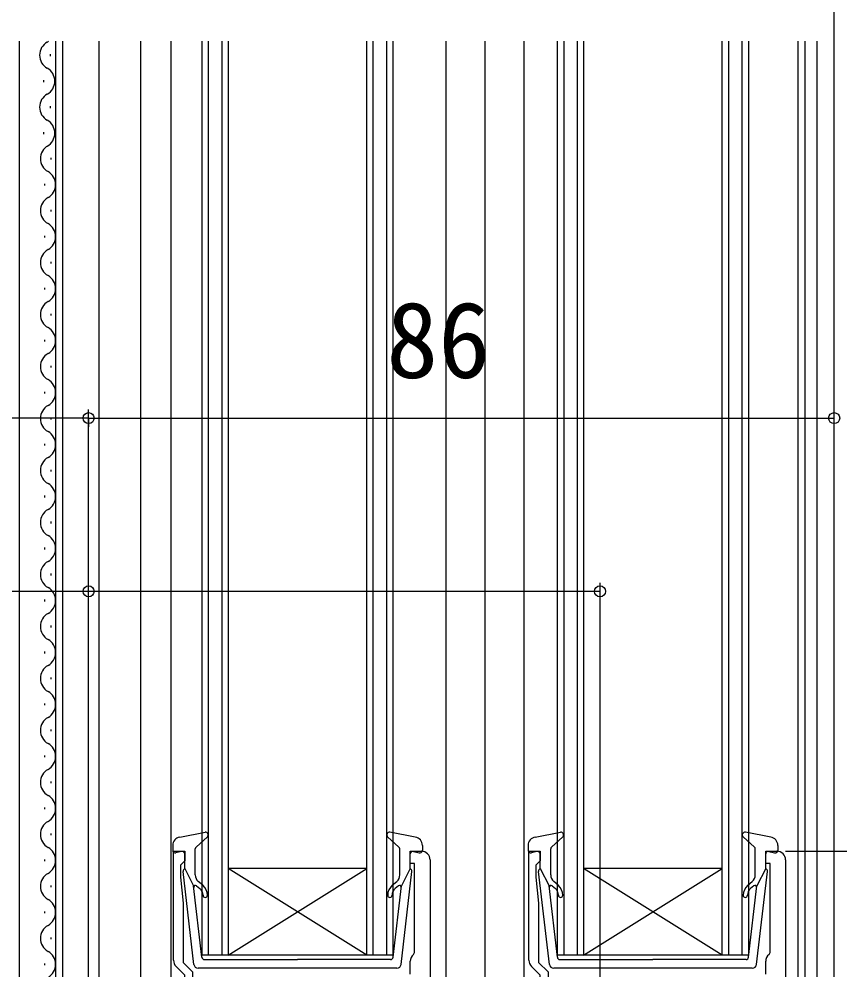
# Model space of a CAD drawing. Units: millimetres, scale not verified. Extents: x -525 to 525, y -783 to 778.
# Drawn here: x -194.3 to -99.6, y -24.4 to 85.4 of the extents above; entities that cross this region are included whole.
import ezdxf
from ezdxf.enums import TextEntityAlignment as Align

# ---------------------------------------------------------------- set-up
doc = ezdxf.new("R2010")
doc.units = ezdxf.units.MM
doc.header["$LTSCALE"] = 4
for name, color, linetype in [('0-2_YKK_11', 7, 'Continuous'), ('0-4_YKK_12', 2, 'Continuous'), ('0-5_YKK_13', 4, 'Continuous'), ('0-7_YKK_D', 6, 'Continuous')]:
    doc.layers.add(name, color=color, linetype=linetype)
doc.styles.add('ＭＳ ゴシック', font='')
doc.styles.get('ＭＳ ゴシック').set_extended_font_data('MS Gothic')

msp = doc.modelspace()

# ---------------------------------------------------------------- linework, layer by layer
at = {"layer": '0-2_YKK_11'}
for p, q in [((-146.899, -11.7), (-146.899, -54.7)), ((-105.899, -11.7), (-105.899, -54.7)), ((-149.199, -24.9), (-149.199, -23.4)), ((-108.199, -24.9), (-108.199, -23.4))]:
    msp.add_line(p, q, dxfattribs=at)
for points in [[(-176.499, -23.286), (-176.499, -10.7), (-175.199, -10.7), (-175.199, -11.8), (-175.499, -12.1), (-175.699, -12.3), (-175.699, -13.7), (-175.399, -16.7), (-175.399, -23.527), (-174.299, -24.627), (-174.299, -29.3)], [(-148.814, -22.612), (-148.699, -22.375), (-148.699, -12.1), (-149.199, -12.1), (-149.199, -10.7), (-147.899, -10.7)], [(-135.499, -23.286), (-135.499, -10.7), (-134.199, -10.7), (-134.199, -11.8), (-134.499, -12.1), (-134.699, -12.3), (-134.699, -13.7), (-134.399, -16.7), (-134.399, -23.527), (-133.299, -24.627), (-133.299, -29.3)], [(-107.814, -22.612), (-107.699, -22.375), (-107.699, -12.1), (-108.199, -12.1), (-108.199, -10.7), (-106.899, -10.7)], [(-175.199, -54.7), (-175.199, -30.3), (-175.199, -25), (-176.206, -23.993)], [(-134.199, -54.7), (-134.199, -30.3), (-134.199, -25), (-135.206, -23.993)]]:
    msp.add_lwpolyline(points, dxfattribs=at)
for centre, start, end in [((-147.899, -11.7), 359.99998, 90.00002), ((-106.899, -11.7), 359.99998, 90.00002), ((-148.199, -23.4), 127.97988, 180.00004), ((-107.199, -23.4), 127.97988, 180.00004), ((-175.499, -23.286), 179.99998, 224.99997), ((-134.499, -23.286), 179.99998, 224.99997)]:
    msp.add_arc(centre, 1, start, end, dxfattribs=at)
at = {"layer": '0-4_YKK_12'}
for p, q in [((-194.299, 82.8), (-194.299, -72.7)), ((-190.099, 82.8), (-190.099, -37.2)), ((-189.299, 82.8), (-189.299, -37.2)), ((-185.099, 82.8), (-185.099, -37.2)), ((-180.299, 82.8), (-180.299, -72.7)), ((-176.799, 82.8), (-176.799, -54.7)), ((-172.499, 82.8), (-172.499, -22.7)), ((-170.899, -22.7), (-170.899, 82.8)), ((-153.499, 82.8), (-153.499, -22.7)), ((-151.899, -22.7), (-151.899, 82.8)), ((-145.099, 82.8), (-145.099, -32.481)), ((-140.599, 82.8), (-140.599, -54.7)), ((-136.099, 82.8), (-136.099, -54.7)), ((-131.499, 82.8), (-131.499, -22.7)), ((-129.899, -22.7), (-129.899, 82.8)), ((-112.499, 82.8), (-112.499, -22.7)), ((-110.899, -22.7), (-110.899, 82.8)), ((-104.499, 82.8), (-104.499, -54.7)), ((-103.699, 82.8), (-103.699, -48.7)), ((-102.299, 82.8), (-102.299, -48.7)), ((-190.693, 81.093), (-190.693, 81.293)), ((-191.453, 78.093), (-191.453, 78.293)), ((-190.693, 75.093), (-190.693, 75.293)), ((-191.453, 72.093), (-191.453, 72.293)), ((-190.599, 69.149), (-190.599, 69.349)), ((-191.359, 66.149), (-191.359, 66.349)), ((-190.599, 63.149), (-190.599, 63.349)), ((-191.359, 60.149), (-191.359, 60.349)), ((-190.599, 57.149), (-190.599, 57.349)), ((-191.359, 54.149), (-191.359, 54.349)), ((-190.599, 51.149), (-190.599, 51.349)), ((-191.359, 48.149), (-191.359, 48.349)), ((-190.599, 45.149), (-190.599, 45.349)), ((-191.359, 42.149), (-191.359, 42.349)), ((-190.599, 39.149), (-190.599, 39.349)), ((-191.359, 36.149), (-191.359, 36.349)), ((-190.599, 33.149), (-190.599, 33.349)), ((-191.359, 30.149), (-191.359, 30.349)), ((-190.599, 27.149), (-190.599, 27.349)), ((-191.359, 24.149), (-191.359, 24.349)), ((-190.599, 21.149), (-190.599, 21.349)), ((-191.359, 18.149), (-191.359, 18.349)), ((-190.599, 15.149), (-190.599, 15.349)), ((-191.359, 12.149), (-191.359, 12.349)), ((-190.599, 9.149), (-190.599, 9.349)), ((-191.359, 6.149), (-191.359, 6.349)), ((-190.599, 3.149), (-190.599, 3.349)), ((-191.359, 0.149), (-191.359, 0.349)), ((-190.599, -2.851), (-190.599, -2.651)), ((-191.359, -5.851), (-191.359, -5.651)), ((-190.599, -8.851), (-190.599, -8.651)), ((-191.359, -11.851), (-191.359, -11.651)), ((-154.199, -12.7), (-170.199, -12.7)), ((-154.199, -22.7), (-170.199, -12.7)), ((-170.199, -22.7), (-154.199, -12.7)), ((-113.199, -12.7), (-129.199, -12.7)), ((-113.199, -22.7), (-129.199, -12.7)), ((-129.199, -22.7), (-113.199, -12.7)), ((-190.599, -14.851), (-190.599, -14.651)), ((-191.359, -17.851), (-191.359, -17.651)), ((-190.599, -20.851), (-190.599, -20.651)), ((-154.199, -22.7), (-170.199, -22.7)), ((-113.199, -22.7), (-129.199, -22.7)), ((-191.359, -23.851), (-191.359, -23.651))]:
    msp.add_line(p, q, dxfattribs=at)
for points in [[(-170.199, 82.8), (-170.199, -22.7), (-173.199, -22.7), (-173.199, 82.8)], [(-151.199, 82.8), (-151.199, -22.7), (-154.199, -22.7), (-154.199, 82.8)], [(-129.199, 82.8), (-129.199, -22.7), (-132.199, -22.7), (-132.199, 82.8)], [(-110.199, 82.8), (-110.199, -22.7), (-113.199, -22.7), (-113.199, 82.8)]]:
    msp.add_lwpolyline(points, dxfattribs=at)
for centre, start, end in [((-190.234, 81.193), 119.20254, 240.79746), ((-191.911, 84.193), 299.20254, 305.85518), ((-191.911, 78.193), 299.20254, 60.79746), ((-190.234, 75.193), 119.20254, 240.79746), ((-191.911, 72.193), 299.20254, 60.79746), ((-190.14, 69.249), 119.20254, 240.79746), ((-191.817, 66.249), 299.20254, 60.79746), ((-190.14, 63.249), 119.20254, 240.79746), ((-191.817, 60.249), 299.20254, 60.79746), ((-190.14, 57.249), 119.20254, 240.79746), ((-191.817, 54.249), 299.20254, 60.79746), ((-190.14, 51.249), 119.20254, 240.79746), ((-191.817, 48.249), 299.20254, 60.79746), ((-190.14, 45.249), 119.20254, 240.79746), ((-191.817, 42.249), 299.20254, 60.79746), ((-190.14, 39.249), 119.20254, 240.79746), ((-191.817, 36.249), 299.20254, 60.79746), ((-190.14, 33.249), 119.20254, 240.79746), ((-191.817, 30.249), 299.20254, 60.79746), ((-190.14, 27.249), 119.20254, 240.79746), ((-191.817, 24.249), 299.20254, 60.79746), ((-190.14, 21.249), 119.20254, 240.79746), ((-191.817, 18.249), 299.20254, 60.79746), ((-190.14, 15.249), 119.20254, 240.79746), ((-191.817, 12.249), 299.20254, 60.79746), ((-190.14, 9.249), 119.20254, 240.79746), ((-191.817, 6.249), 299.20254, 60.79746), ((-190.14, 3.249), 119.20254, 240.79746), ((-191.817, 0.249), 299.20254, 60.79746), ((-190.14, -2.751), 119.20254, 240.79746), ((-191.817, -5.751), 299.20254, 60.79746), ((-190.14, -8.751), 119.20254, 240.79746), ((-191.817, -11.751), 299.20254, 60.79746), ((-190.14, -14.751), 119.20254, 240.79746), ((-191.817, -17.751), 299.20254, 60.79746), ((-190.14, -20.751), 119.20254, 240.79746), ((-191.817, -23.751), 299.20254, 60.79746)]:
    msp.add_arc(centre, 1.718, start, end, dxfattribs=at)
at = {"layer": '0-5_YKK_13'}
for p, q in [((-175.781, -9.052), (-172.853, -8.508)), ((-148.616, -9.052), (-151.544, -8.508)), ((-134.781, -9.052), (-131.853, -8.508)), ((-107.616, -9.052), (-110.544, -8.508)), ((-173.901, -10.214), (-172.596, -9.025)), ((-150.496, -10.214), (-151.801, -9.025)), ((-132.901, -10.214), (-131.596, -9.025)), ((-109.496, -10.214), (-110.801, -9.025)), ((-176.599, -10.035), (-176.599, -10.603)), ((-175.579, -10.714), (-176.218, -10.892)), ((-173.999, -13.437), (-173.999, -10.436)), ((-150.399, -13.437), (-150.399, -10.436)), ((-148.818, -10.714), (-148.179, -10.892)), ((-147.799, -10.035), (-147.799, -10.603)), ((-135.599, -10.035), (-135.599, -10.603)), ((-134.579, -10.714), (-135.218, -10.892)), ((-132.999, -13.437), (-132.999, -10.436)), ((-109.399, -13.437), (-109.399, -10.436)), ((-107.818, -10.714), (-107.179, -10.892)), ((-106.799, -10.035), (-106.799, -10.603)), ((-175.199, -12.703), (-175.199, -11.003)), ((-149.199, -12.703), (-149.199, -11.003)), ((-134.199, -12.703), (-134.199, -11.003)), ((-108.199, -12.703), (-108.199, -11.003)), ((-174.15, -23.761), (-175.397, -13.021)), ((-175.199, -12.703), (-174.185, -14.703)), ((-150.247, -23.761), (-149.001, -13.021)), ((-149.199, -12.703), (-150.212, -14.703)), ((-133.15, -23.761), (-134.397, -13.021)), ((-134.199, -12.703), (-133.185, -14.703)), ((-109.247, -23.761), (-108.001, -13.021)), ((-108.199, -12.703), (-109.212, -14.703)), ((-173.134, -14.628), (-173.641, -14.203)), ((-151.263, -14.628), (-150.756, -14.203)), ((-132.134, -14.628), (-132.641, -14.203)), ((-110.263, -14.628), (-109.756, -14.203)), ((-173.229, -22.938), (-174.185, -14.703)), ((-173.839, -14.69), (-173.456, -15.011)), ((-151.168, -22.938), (-150.212, -14.703)), ((-150.558, -14.69), (-150.941, -15.011)), ((-132.229, -22.938), (-133.185, -14.703)), ((-132.839, -14.69), (-132.456, -15.011)), ((-110.168, -22.938), (-109.212, -14.703)), ((-109.558, -14.69), (-109.941, -15.011)), ((-172.931, -23.203), (-162.199, -23.203)), ((-151.466, -23.203), (-162.199, -23.203)), ((-131.931, -23.203), (-121.199, -23.203)), ((-110.466, -23.203), (-121.199, -23.203)), ((-150.744, -24.203), (-173.653, -24.203)), ((-109.744, -24.203), (-132.653, -24.203))]:
    msp.add_line(p, q, dxfattribs=at)
for centre, radius, start, end in [((-172.799, -8.803), 0.3, 312.35531, 100.51214), ((-151.599, -8.803), 0.3, 79.48786, 227.64469), ((-131.799, -8.803), 0.3, 312.35531, 100.51214), ((-110.599, -8.803), 0.3, 79.48786, 227.64469), ((-175.599, -10.035), 1, 100.51214, 180), ((-148.799, -10.035), 1, 0, 79.48786), ((-134.599, -10.035), 1, 100.51214, 180), ((-107.799, -10.035), 1, 0, 79.48786), ((-176.299, -10.603), 0.3, 180, 285.56536), ((-175.499, -11.003), 0.3, 0, 105.56536), ((-173.699, -10.436), 0.3, 132.35531, 180), ((-150.699, -10.436), 0.3, 0, 47.64469), ((-148.899, -11.003), 0.3, 74.43464, 180), ((-148.099, -10.603), 0.3, 254.43464, 0), ((-135.299, -10.603), 0.3, 180, 285.56536), ((-134.499, -11.003), 0.3, 0, 105.56536), ((-132.699, -10.436), 0.3, 132.35531, 180), ((-109.699, -10.436), 0.3, 0, 47.64469), ((-107.899, -11.003), 0.3, 74.43464, 180), ((-107.099, -10.603), 0.3, 254.43464, 0), ((-175.099, -12.986), 0.3, 109.47122, 186.62089), ((-149.299, -12.986), 0.3, 353.37911, 70.52878), ((-134.099, -12.986), 0.3, 109.47122, 186.62089), ((-108.299, -12.986), 0.3, 353.37911, 70.52878), ((-172.999, -13.437), 1, 180, 229.99999), ((-151.399, -13.437), 1, 310.00001, 0), ((-131.999, -13.437), 1, 180, 229.99999), ((-110.399, -13.437), 1, 310.00001, 0), ((-173.968, -14.843), 0.2, 49.99999, 186.62089), ((-174.099, -15.777), 1, 0, 49.99999), ((-174.099, -15.777), 1.5, 0, 49.99999), ((-150.299, -15.777), 1.5, 130.00001, 180), ((-150.299, -15.777), 1, 130.00001, 180), ((-150.43, -14.843), 0.2, 353.37911, 130.00001), ((-132.968, -14.843), 0.2, 49.99999, 186.62089), ((-133.099, -15.777), 1, 0, 49.99999), ((-133.099, -15.777), 1.5, 0, 49.99999), ((-109.299, -15.777), 1.5, 130.00001, 180), ((-109.299, -15.777), 1, 130.00001, 180), ((-109.43, -14.843), 0.2, 353.37911, 130.00001), ((-172.849, -15.777), 0.25, 180, 0), ((-151.549, -15.777), 0.25, 180, 0), ((-131.849, -15.777), 0.25, 180, 0), ((-110.549, -15.777), 0.25, 180, 0), ((-172.931, -22.903), 0.3, 186.62089, 270), ((-151.466, -22.903), 0.3, 270, 353.37911), ((-131.931, -22.903), 0.3, 186.62089, 270), ((-110.466, -22.903), 0.3, 270, 353.37911), ((-173.653, -23.703), 0.5, 186.62089, 270), ((-150.744, -23.703), 0.5, 270, 353.37911), ((-132.653, -23.703), 0.5, 186.62089, 270), ((-109.744, -23.703), 0.5, 270, 353.37911)]:
    msp.add_arc(centre, radius, start, end, dxfattribs=at)
at = {"layer": '0-7_YKK_D'}
for p, q in [((-100.299, -50.8), (-100.299, 145.3)), ((-186.299, -65.4), (-186.299, 40.3)), ((-100.299, -50.8), (-100.299, 40.3)), ((-186.299, 39.3), (-256.297, 39.3)), ((-186.299, 39.3), (-186.299, 38.3)), ((-186.299, 39.3), (-100.299, 39.3)), ((-186.299, -65.4), (-186.299, 20.3)), ((-127.299, -87.7), (-127.299, 20.3)), ((-105.899, -10.7), (23.701, -10.7))]:
    msp.add_line(p, q, dxfattribs=at)
msp.add_lwpolyline([(-127.299, 19.3), (-186.299, 19.3), (-357.15, 19.3)], dxfattribs=at)
for centre in [(-186.299, 39.3), (-186.299, 39.3), (-100.299, 39.3), (-186.299, 19.3), (-127.299, 19.3)]:
    msp.add_circle(centre, 0.637, dxfattribs=at)

# ---------------------------------------------------------------- texts
at = {"layer": '0-7_YKK_D', "style": 'ＭＳ ゴシック'}
msp.add_text('86', height=8.798, dxfattribs=at).set_placement((-151.958, 41.3), align=Align.BOTTOM_LEFT)

doc.saveas('drawing.dxf')
